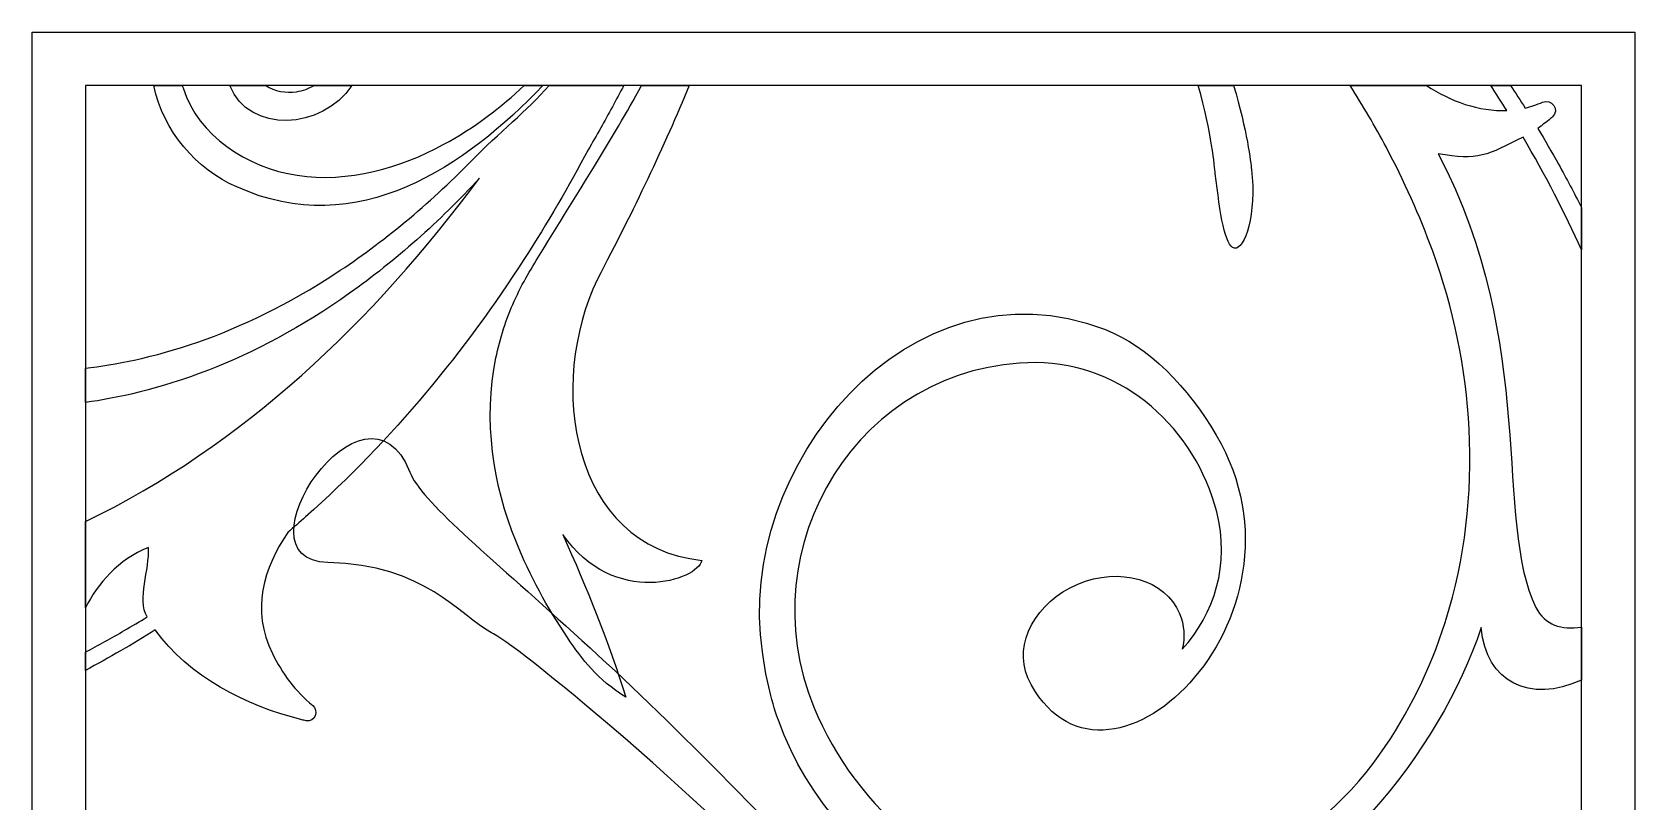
# Model space of a CAD drawing. Header units: centimetres. Extents: x -34 to 31, y -112 to 115.
# Drawn here: x -34.3 to 31.3, y 84 to 115.5 of the extents above; entities that cross this region are included whole.
import ezdxf

# ---------------------------------------------------------------- set-up
doc = ezdxf.new("R2010")
doc.units = ezdxf.units.CM
doc.header["$MEASUREMENT"] = 0
doc.layers.add('layer 1', color=7, linetype='Continuous')

msp = doc.modelspace()

# ---------------------------------------------------------------- linework, layer by layer
at = {"layer": 'layer 1', "color": 230}
for points, knots in [([(31.28188, 115.49374), (31.28188, 115.49374), (-34.28908, 115.49374), (-34.28908, 115.49374), (-34.28908, 115.49374), (-34.28908, 115.49374), (-34.28908, -111.8189), (-34.28908, -111.8189), (-34.28908, -111.8189), (-34.28908, -111.8189), (31.28188, -111.8189), (31.28188, -111.8189), (31.28188, -111.8189), (31.28188, -111.8189), (31.28188, 115.49374), (31.28188, 115.49374)], [0, 0, 0, 0, 0.2, 0.2, 0.2, 0.2, 0.4, 0.4, 0.4, 0.4, 0.6, 0.6, 0.6, 0.6, 1, 1, 1, 1]), ([(-13.13058, 113.30804), (-14.07455, 112.25644), (-15.12557, 111.434), (-16.35034, 110.19339), (-16.35034, 110.19339), (-18.05461, 108.46101), (-19.93673, 106.88849), (-21.85883, 105.63503), (-21.85883, 105.63503), (-23.77897, 104.37049), (-25.73435, 103.43705), (-27.50379, 102.82205), (-27.50379, 102.82205), (-29.33235, 102.18359), (-30.93046, 101.89052), (-32.10338, 101.75345), (-32.10338, 101.75345), (-32.10338, 101.75345), (-32.10338, 100.34872), (-32.10338, 100.34872), (-32.10338, 100.34872), (-30.83711, 100.52654), (-29.07291, 100.89543), (-27.07651, 101.67398), (-27.07651, 101.67398), (-25.24087, 102.38564), (-23.23708, 103.43899), (-21.30046, 104.81481), (-21.30046, 104.81481), (-19.42093, 106.1414), (-17.6124, 107.76133), (-15.98283, 109.52316), (-15.98283, 109.52316), (-20.33972, 103.65225), (-25.65435, 98.60084), (-32.10338, 95.48201), (-32.10338, 95.48201), (-32.10338, 95.48201), (-32.10338, 91.95091), (-32.10338, 91.95091), (-32.10338, 91.95091), (-31.60837, 92.97027), (-30.76655, 93.91184), (-29.53099, 94.42599), (-29.53099, 94.42599), (-29.46683, 93.50787), (-30.00481, 92.31973), (-29.58463, 91.58349), (-29.58463, 91.58349), (-29.89397, 91.3922), (-30.20666, 91.20686), (-30.516, 91.02702), (-30.516, 91.02702), (-31.04331, 90.7185), (-31.57328, 90.42384), (-32.10338, 90.14268), (-32.10338, 90.14268), (-32.10338, 90.14268), (-32.10338, 89.3974), (-32.10338, 89.3974), (-32.10338, 89.3974), (-31.13789, 89.91336), (-30.18317, 90.46597), (-29.24769, 91.05554), (-29.24769, 91.05554), (-27.90338, 89.15886), (-25.52788, 87.9324), (-23.25178, 87.38223), (-23.25178, 87.38223), (-23.19428, 87.3647), (-23.13579, 87.35269), (-23.07573, 87.33815), (-23.07573, 87.33815), (-22.71335, 87.25856), (-22.54251, 87.76053), (-22.80962, 87.96934), (-22.80962, 87.96934), (-23.50985, 88.52273), (-24.06074, 89.28914), (-24.45431, 90.08462), (-24.45431, 90.08462), (-25.33745, 91.87671), (-24.82751, 93.57043), (-23.82751, 95.03752), (-23.82751, 95.03752), (-23.58122, 95.24748), (-23.33995, 95.46071), (-23.09811, 95.67421), (-23.09811, 95.67421), (-19.53571, 98.83657), (-16.53602, 102.51764), (-14.16635, 106.20173), (-14.16635, 106.20173), (-13.19129, 107.70892), (-12.3182, 109.21178), (-11.53863, 110.68352), (-11.53863, 110.68352), (-11.36685, 110.97759), (-11.19555, 111.27422), (-11.02699, 111.57364), (-11.02699, 111.57364), (-10.70768, 112.14168), (-10.3918, 112.72029), (-10.08154, 113.30804), (-10.08154, 113.30804), (-10.08154, 113.30804), (-13.13058, 113.30804), (-13.13058, 113.30804)], [0, 0, 0, 0, 0.03571429, 0.03571429, 0.03571429, 0.03571429, 0.07142857, 0.07142857, 0.07142857, 0.07142857, 0.10714286, 0.10714286, 0.10714286, 0.10714286, 0.14285714, 0.14285714, 0.14285714, 0.14285714, 0.17857143, 0.17857143, 0.17857143, 0.17857143, 0.21428571, 0.21428571, 0.21428571, 0.21428571, 0.25, 0.25, 0.25, 0.25, 0.28571429, 0.28571429, 0.28571429, 0.28571429, 0.32142857, 0.32142857, 0.32142857, 0.32142857, 0.35714286, 0.35714286, 0.35714286, 0.35714286, 0.39285714, 0.39285714, 0.39285714, 0.39285714, 0.42857143, 0.42857143, 0.42857143, 0.42857143, 0.46428571, 0.46428571, 0.46428571, 0.46428571, 0.5, 0.5, 0.5, 0.5, 0.53571429, 0.53571429, 0.53571429, 0.53571429, 0.57142857, 0.57142857, 0.57142857, 0.57142857, 0.60714286, 0.60714286, 0.60714286, 0.60714286, 0.64285714, 0.64285714, 0.64285714, 0.64285714, 0.67857143, 0.67857143, 0.67857143, 0.67857143, 0.71428571, 0.71428571, 0.71428571, 0.71428571, 0.75, 0.75, 0.75, 0.75, 0.78571429, 0.78571429, 0.78571429, 0.78571429, 0.82142857, 0.82142857, 0.82142857, 0.82142857, 0.85714286, 0.85714286, 0.85714286, 0.85714286, 0.89285714, 0.89285714, 0.89285714, 0.89285714, 0.92857143, 0.92857143, 0.92857143, 0.92857143, 1, 1, 1, 1]), ([(-14.15166, 113.30804), (-15.08462, 112.4436), (-16.18418, 111.5856), (-17.46489, 110.89174), (-17.46489, 110.89174), (-19.20448, 109.9435), (-21.3516, 109.31932), (-23.44745, 109.63979), (-23.44745, 109.63979), (-25.50226, 109.94098), (-27.50713, 111.28385), (-28.10003, 113.17538), (-28.10003, 113.17538), (-28.11391, 113.2194), (-28.127, 113.26364), (-28.13934, 113.30804), (-28.13934, 113.30804), (-28.13934, 113.30804), (-29.30299, 113.30804), (-29.30299, 113.30804), (-29.30299, 113.30804), (-28.91709, 111.43065), (-27.56485, 109.88516), (-25.91479, 109.16496), (-25.91479, 109.16496), (-20.96367, 106.91398), (-16.51966, 110.05251), (-13.38844, 113.30804), (-13.38844, 113.30804), (-13.38844, 113.30804), (-14.15166, 113.30804), (-14.15166, 113.30804)], [0, 0, 0, 0, 0.11111111, 0.11111111, 0.11111111, 0.11111111, 0.22222222, 0.22222222, 0.22222222, 0.22222222, 0.33333333, 0.33333333, 0.33333333, 0.33333333, 0.44444444, 0.44444444, 0.44444444, 0.44444444, 0.55555556, 0.55555556, 0.55555556, 0.55555556, 0.66666667, 0.66666667, 0.66666667, 0.66666667, 0.77777778, 0.77777778, 0.77777778, 0.77777778, 1, 1, 1, 1]), ([(-22.7525, 113.30804), (-22.96748, 113.18452), (-23.21184, 113.09468), (-23.47677, 113.05737), (-23.47677, 113.05737), (-23.8933, 112.99437), (-24.36709, 113.0666), (-24.72588, 113.30804), (-24.72588, 113.30804), (-24.72588, 113.30804), (-26.19504, 113.30804), (-26.19504, 113.30804), (-26.19504, 113.30804), (-25.43378, 111.32708), (-22.41082, 111.48472), (-21.20944, 113.30804), (-21.20944, 113.30804), (-21.20944, 113.30804), (-22.7525, 113.30804), (-22.7525, 113.30804)], [0, 0, 0, 0, 0.16666667, 0.16666667, 0.16666667, 0.16666667, 0.33333333, 0.33333333, 0.33333333, 0.33333333, 0.5, 0.5, 0.5, 0.5, 0.66666667, 0.66666667, 0.66666667, 0.66666667, 1, 1, 1, 1]), ([(-9.35545, 113.30804), (-9.96406, 112.19811), (-10.61213, 111.10226), (-11.28138, 110.01051), (-11.28138, 110.01051), (-11.99693, 108.83916), (-12.73166, 107.66884), (-13.46303, 106.48096), (-13.46303, 106.48096), (-13.80821, 105.91841), (-14.23891, 105.23307), (-14.56357, 104.49227), (-14.56357, 104.49227), (-14.89261, 103.75879), (-15.15007, 102.98347), (-15.31077, 102.17242), (-15.31077, 102.17242), (-15.83879, 99.64823), (-15.42714, 96.97105), (-14.48793, 94.66149), (-14.48793, 94.66149), (-13.91473, 93.25737), (-13.22012, 91.96237), (-12.38543, 90.73722), (-12.38543, 90.73722), (-11.78047, 89.8492), (-11.17839, 89.02858), (-9.99628, 88.30599), (-9.99628, 88.30599), (-10.69316, 90.52454), (-11.60249, 92.79699), (-12.57701, 94.95273), (-12.57701, 94.95273), (-10.48654, 91.94072), (-7.03118, 93.0808), (-6.89486, 93.89706), (-6.89486, 93.89706), (-12.25622, 94.46312), (-13.2305, 101.13197), (-11.15723, 105.38881), (-11.15723, 105.38881), (-9.65639, 108.26597), (-8.42674, 110.82768), (-7.40504, 113.30804), (-7.40504, 113.30804), (-7.40504, 113.30804), (-9.35545, 113.30804), (-9.35545, 113.30804)], [0, 0, 0, 0, 0.07692308, 0.07692308, 0.07692308, 0.07692308, 0.15384615, 0.15384615, 0.15384615, 0.15384615, 0.23076923, 0.23076923, 0.23076923, 0.23076923, 0.30769231, 0.30769231, 0.30769231, 0.30769231, 0.38461538, 0.38461538, 0.38461538, 0.38461538, 0.46153846, 0.46153846, 0.46153846, 0.46153846, 0.53846154, 0.53846154, 0.53846154, 0.53846154, 0.61538462, 0.61538462, 0.61538462, 0.61538462, 0.69230769, 0.69230769, 0.69230769, 0.69230769, 0.76923077, 0.76923077, 0.76923077, 0.76923077, 0.84615385, 0.84615385, 0.84615385, 0.84615385, 1, 1, 1, 1]), ([(19.63051, 113.30804), (20.15717, 112.48659), (20.65199, 111.64201), (21.11196, 110.77335), (21.11196, 110.77335), (21.83537, 109.42201), (22.4691, 108.00555), (23.00886, 106.53266), (23.00886, 106.53266), (23.86134, 104.20206), (24.37136, 101.73523), (24.4983, 99.26396), (24.4983, 99.26396), (24.63362, 96.62006), (24.33447, 93.96502), (23.54445, 91.44543), (23.54445, 91.44543), (23.5301, 91.41759), (23.51987, 91.38168), (23.51548, 91.35305), (23.51548, 91.35305), (22.90959, 89.45646), (22.02988, 87.64096), (20.85013, 85.9697), (20.85013, 85.9697), (17.94795, 81.86139), (12.98581, 79.59784), (7.99273, 80.00906), (7.99273, 80.00906), (3.33716, 80.39476), (-0.57698, 83.67832), (-2.30727, 87.8993), (-2.30727, 87.8993), (-5.00077, 94.46439), (-0.45959, 101.96488), (6.78059, 101.97905), (6.78059, 101.97905), (10.36763, 101.97912), (13.31761, 99.22814), (14.17209, 95.87965), (14.17209, 95.87965), (14.71808, 93.74143), (14.09063, 91.70904), (12.76198, 90.26132), (12.76198, 90.26132), (12.87878, 90.74705), (12.85036, 91.25264), (12.64971, 91.72176), (12.64971, 91.72176), (12.06852, 93.10896), (10.2034, 93.65007), (8.4857, 92.92253), (8.4857, 92.92253), (6.77339, 92.2056), (5.8575, 90.49115), (6.44078, 89.09894), (6.44078, 89.09894), (9.4349, 82.86403), (18.56953, 91.48158), (14.15566, 99.01581), (14.15566, 99.01581), (13.0138, 100.96515), (11.37249, 102.65869), (9.58506, 103.34299), (9.58506, 103.34299), (1.60296, 106.39312), (-5.56881, 97.69266), (-4.4018, 90.15537), (-4.4018, 90.15537), (-4.29073, 89.17676), (-4.07128, 88.24335), (-3.75782, 87.36276), (-3.75782, 87.36276), (-1.39613, 80.72782), (6.28826, 76.6545), (13.21149, 78.82572), (13.21149, 78.82572), (18.67017, 80.26325), (23.27057, 86.02657), (24.99514, 91.14565), (24.99514, 91.14565), (25.18052, 88.92255), (26.98303, 88.02994), (29.09618, 89.00522), (29.09618, 89.00522), (29.09618, 89.00522), (29.09618, 91.16733), (29.09618, 91.16733), (29.09618, 91.16733), (28.28805, 91.05931), (27.59238, 91.23386), (27.23203, 91.96685), (27.23203, 91.96685), (25.49128, 95.50818), (27.31992, 102.66823), (23.23884, 110.52217), (23.23884, 110.52217), (24.83423, 110.21244), (25.27958, 110.46703), (26.70321, 111.20194), (26.70321, 111.20194), (27.62436, 109.64072), (28.41732, 108.08644), (29.09618, 106.58544), (29.09618, 106.58544), (29.09618, 106.58544), (29.09618, 108.32222), (29.09618, 108.32222), (29.09618, 108.32222), (28.79775, 108.91257), (28.48506, 109.50171), (28.15743, 110.08811), (28.15743, 110.08811), (27.8836, 110.58077), (27.5979, 111.07171), (27.30299, 111.55673), (27.30299, 111.55673), (27.48512, 111.68131), (27.66444, 111.81631), (27.83402, 111.96123), (27.83402, 111.96123), (27.85666, 111.98368), (27.88194, 112.0044), (27.90825, 112.02789), (27.90825, 112.02789), (28.22302, 112.30948), (27.86896, 112.78905), (27.50074, 112.62685), (27.50074, 112.62685), (27.26328, 112.52282), (27.02776, 112.44556), (26.79144, 112.38969), (26.79144, 112.38969), (26.59573, 112.69726), (26.39615, 113.00347), (26.19274, 113.30804), (26.19274, 113.30804), (26.19274, 113.30804), (25.38534, 113.30804), (25.38534, 113.30804), (25.38534, 113.30804), (25.61155, 112.96885), (25.8318, 112.62873), (26.0461, 112.28842), (26.0461, 112.28842), (24.89146, 112.23712), (23.75077, 112.66309), (22.75351, 113.30804), (22.75351, 113.30804), (22.75351, 113.30804), (19.63051, 113.30804), (19.63051, 113.30804)], [0, 0, 0, 0, 0.02564103, 0.02564103, 0.02564103, 0.02564103, 0.05128205, 0.05128205, 0.05128205, 0.05128205, 0.07692308, 0.07692308, 0.07692308, 0.07692308, 0.1025641, 0.1025641, 0.1025641, 0.1025641, 0.12820513, 0.12820513, 0.12820513, 0.12820513, 0.15384615, 0.15384615, 0.15384615, 0.15384615, 0.17948718, 0.17948718, 0.17948718, 0.17948718, 0.20512821, 0.20512821, 0.20512821, 0.20512821, 0.23076923, 0.23076923, 0.23076923, 0.23076923, 0.25641026, 0.25641026, 0.25641026, 0.25641026, 0.28205128, 0.28205128, 0.28205128, 0.28205128, 0.30769231, 0.30769231, 0.30769231, 0.30769231, 0.33333333, 0.33333333, 0.33333333, 0.33333333, 0.35897436, 0.35897436, 0.35897436, 0.35897436, 0.38461538, 0.38461538, 0.38461538, 0.38461538, 0.41025641, 0.41025641, 0.41025641, 0.41025641, 0.43589744, 0.43589744, 0.43589744, 0.43589744, 0.46153846, 0.46153846, 0.46153846, 0.46153846, 0.48717949, 0.48717949, 0.48717949, 0.48717949, 0.51282051, 0.51282051, 0.51282051, 0.51282051, 0.53846154, 0.53846154, 0.53846154, 0.53846154, 0.56410256, 0.56410256, 0.56410256, 0.56410256, 0.58974359, 0.58974359, 0.58974359, 0.58974359, 0.61538462, 0.61538462, 0.61538462, 0.61538462, 0.64102564, 0.64102564, 0.64102564, 0.64102564, 0.66666667, 0.66666667, 0.66666667, 0.66666667, 0.69230769, 0.69230769, 0.69230769, 0.69230769, 0.71794872, 0.71794872, 0.71794872, 0.71794872, 0.74358974, 0.74358974, 0.74358974, 0.74358974, 0.76923077, 0.76923077, 0.76923077, 0.76923077, 0.79487179, 0.79487179, 0.79487179, 0.79487179, 0.82051282, 0.82051282, 0.82051282, 0.82051282, 0.84615385, 0.84615385, 0.84615385, 0.84615385, 0.87179487, 0.87179487, 0.87179487, 0.87179487, 0.8974359, 0.8974359, 0.8974359, 0.8974359, 0.92307692, 0.92307692, 0.92307692, 0.92307692, 0.94871795, 0.94871795, 0.94871795, 0.94871795, 1, 1, 1, 1]), ([(13.42022, 113.30804), (13.98093, 111.3478), (14.07618, 109.98163), (14.11509, 109.71296), (14.11509, 109.71296), (14.31289, 108.05978), (14.50152, 106.72401), (14.89701, 106.65593), (14.89701, 106.65593), (15.31657, 106.58381), (15.8152, 108.07245), (15.59655, 109.87889), (15.59655, 109.87889), (15.55958, 110.15265), (15.42375, 111.45497), (14.86348, 113.30804), (14.86348, 113.30804), (14.86348, 113.30804), (13.42022, 113.30804), (13.42022, 113.30804)], [0, 0, 0, 0, 0.16666667, 0.16666667, 0.16666667, 0.16666667, 0.33333333, 0.33333333, 0.33333333, 0.33333333, 0.5, 0.5, 0.5, 0.5, 0.66666667, 0.66666667, 0.66666667, 0.66666667, 1, 1, 1, 1]), ([(12.95126, 61.47864), (12.90505, 61.44117), (11.42325, 63.88086), (9.20642, 67.33448), (9.20642, 67.33448), (6.66693, 70.63552), (3.24613, 75.07627), (-0.52961, 79.4257), (-0.52961, 79.4257), (-4.49622, 83.53012), (-8.61951, 87.78822), (-12.12864, 90.92328), (-12.12864, 90.92328), (-15.63776, 94.11767), (-18.40914, 96.35063), (-18.83216, 97.50457), (-18.83216, 97.50457), (-20.62788, 102.02709), (-26.14437, 93.89071), (-22.18597, 93.80977), (-22.18597, 93.80977), (-18.22292, 93.72117), (-16.7928, 91.64791), (-15.49557, 90.92902), (-15.49557, 90.92902), (-14.77504, 90.6821), (-6.79097, 84.30452), (-0.02921, 76.96797), (-0.02921, 76.96797), (3.39215, 73.23927), (6.44626, 69.3402), (8.83262, 66.48297), (8.83262, 66.48297), (10.91245, 63.49667), (12.55942, 61.29023), (12.95126, 61.47864)], [0, 0, 0, 0, 0.1, 0.1, 0.1, 0.1, 0.2, 0.2, 0.2, 0.2, 0.3, 0.3, 0.3, 0.3, 0.4, 0.4, 0.4, 0.4, 0.5, 0.5, 0.5, 0.5, 0.6, 0.6, 0.6, 0.6, 0.7, 0.7, 0.7, 0.7, 0.8, 0.8, 0.8, 0.8, 1, 1, 1, 1])]:
    msp.add_open_spline(points, degree=3, knots=knots, dxfattribs=at)
at = {"layer": 'layer 1', "color": 7}
msp.add_open_spline([(29.09618, -109.63321), (29.09618, -109.63321), (-32.10338, -109.63321), (-32.10338, -109.63321), (-32.10338, -109.63321), (-32.10338, -109.63321), (-32.10338, 113.30804), (-32.10338, 113.30804), (-32.10338, 113.30804), (-32.10338, 113.30804), (29.09618, 113.30804), (29.09618, 113.30804), (29.09618, 113.30804), (29.09618, 113.30804), (29.09618, -109.63321), (29.09618, -109.63321)], degree=3, knots=[0, 0, 0, 0, 0.2, 0.2, 0.2, 0.2, 0.4, 0.4, 0.4, 0.4, 0.6, 0.6, 0.6, 0.6, 1, 1, 1, 1], dxfattribs=at)

doc.saveas('drawing.dxf')
